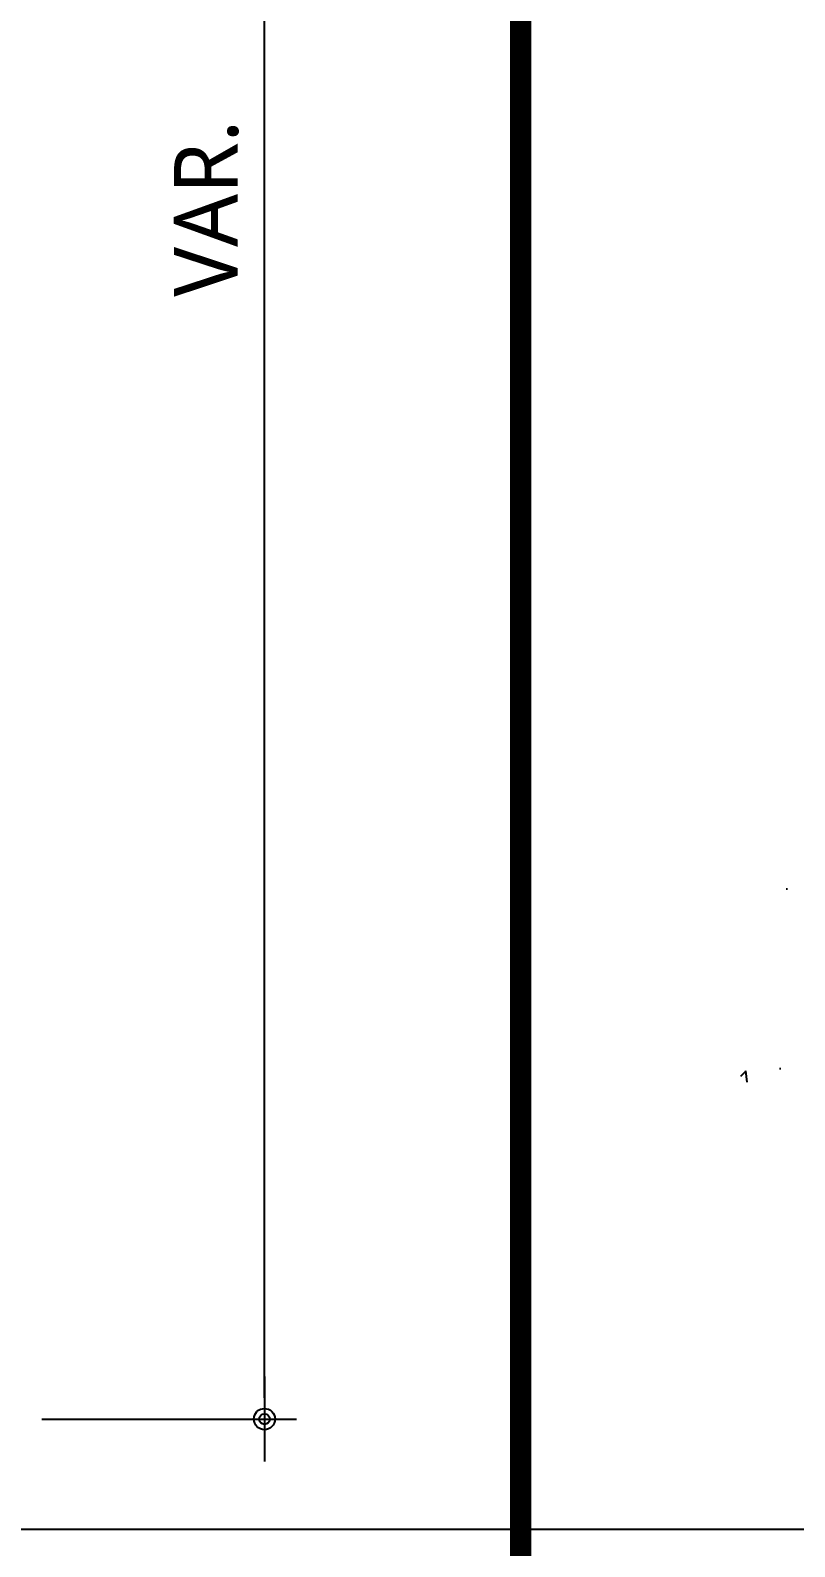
# Model space of a CAD drawing. Extents: x -256 to 8104, y -176 to 5714.
# Drawn here: x 4334 to 4694, y 4116 to 4830 of the extents above; entities that cross this region are included whole.
import ezdxf

# ---------------------------------------------------------------- set-up
doc = ezdxf.new("R2010")
doc.units = 0
doc.header["$LTSCALE"] = 30
doc.layers.get('0').update_dxf_attribs({"linetype": 'CONTINUOUS'})
doc.layers.get('DEFPOINTS').update_dxf_attribs({"linetype": 'CONTINUOUS'})
doc.layers.add('DIM', color=7, linetype='CONTINUOUS')
doc.layers.add('해치', color=8, linetype='CONTINUOUS')
doc.styles.add('돋움', font='malgun.ttf')
doc.dimstyles.new('10', dxfattribs={"dimscale": 10, "dimtxt": 3, "dimasz": 1, "dimexe": 1.5, "dimexo": 2, "dimgap": 1, "dimtad": 1, "dimdec": 0, "dimlunit": 6, "dimtxsty": '돋움', "dimblk": 'DIMDOT', "dimcen": -1, "dimdle": 1.5, "dimclrt": 3, "dimazin": 3, "dimtfac": 1, "dimtdec": 0, "dimtix": 1, "dimtmove": 2, "dimatfit": 3, "dimldrblk": 'DIMDOT', "dimarcsym": 0})

# ---------------------------------------------------------------- blocks, each defined once
blk = doc.blocks.new('DIMDOT')
at = {"linetype": 'Continuous'}
blk.add_line((-2, 0), (2, 0), dxfattribs=at)
for radius in [0.5, 0.25]:
    blk.add_circle((0, 0), radius, dxfattribs=at)
blk = doc.blocks.new('*D388')
at = {"layer": 'DEFPOINTS', "color": 0}
for p in [(142675.1979538399, 5626.079867832033), (142800.1030496427, 5626.079867832033), (142675.1979538399, 4486.11276795491)]:
    blk.add_point(p, dxfattribs=at)
at = {"layer": 'DIM', "color": 0, "lineweight": -2, "ltscale": 10}
for p, q in [((142695.1979538399, 5626.079867832033), (142815.1030496427, 5626.079867832033)), ((142800.1030496427, 4496.11276795491), (142800.1030496427, 5616.079867832033)), ((142695.1979538399, 4486.11276795491), (142815.1030496427, 4486.11276795491))]:
    blk.add_line(p, q, dxfattribs=at)
at = {"layer": 'DIM', "color": 0, "lineweight": -2, "xscale": 10, "yscale": 10, "zscale": 10}
for p, rotation in [((142800.1030496427, 5626.079867832033), 90), ((142800.1030496427, 4486.11276795491), 270)]:
    blk.add_blockref('DIMDOT', p, dxfattribs=dict(at, rotation=rotation))
at = {"layer": 'DIM', "color": 3, "insert": (142772.8077216695, 5055.998448194945), "char_height": 30, "attachment_point": 5, "rotation": 90, "style": '돋움'}
blk.add_mtext('VAR.', dxfattribs=at)
blk = doc.blocks.new('CRAYON_14', base_point=(138355.5648458948, 310.1473658113382))
at = {"layer": '해치'}
h = blk.add_hatch(dxfattribs=at)
h.set_pattern_fill('AR-CONC', color=256, style=0)
h.set_pattern_definition([(49.99999999999999, (141595.1107981623, 3210.891164092802), (182.184668996004, -15.93908553890309), [19.05, -209.55]), (355, (141595.1107981623, 3210.891164092802), (-35.24282597566699, 191.05664288218), [15.24, -167.64]), (100.451, (141610.2927981623, 3209.562914092802), (146.9425016659592, 175.1166878202919), [16.19, -178.09]), (46.1842, (141595.1107981623, 3261.691164092803), (271.0790408921299, -42.04232793272715), [28.575, -314.325]), (96.63560000000001, (141617.7006981623, 3258.187664092802), (237.4042344662371, 247.4255558900492), [24.285, -267.135]), (351.1840000000001, (141595.1107981623, 3261.691164092803), (237.4046058139339, 247.4251178605977), [22.86, -251.46]), (21, (141620.5107981623, 3248.991164092802), (151.6148798353833, -102.2655185167625), [19.05, -209.55]), (326.0000000000001, (141620.5107981623, 3248.991164092802), (61.80202834764707, 184.1879661223193), [15.24, -167.64]), (71.4514, (141633.1452981623, 3240.469064092802), (213.4164907701245, 81.92285771605745), [16.19, -178.09]), (37.50000000000001, (141595.1107981623, 3210.891164092802), (3.088603250591817, 84.55503887315311), [0, -165.608, 0, -170.18, 0, -168.275]), (7.499999999999999, (141595.1107981623, 3210.891164092802), (66.81966251030575, 100.1805748181195), [0, -97.02799999999999, 0, -161.798, 0, -64.135]), (327.5, (141538.4687981623, 3210.891164092802), (135.5905951668714, -5.728743992673458), [0, -63.5, 0, -198.12, 0, -262.89]), (317.5, (141513.0687981623, 3210.891164092802), (148.129181386018, 25.42649103333301), [0, -82.55, 0, -131.572, 0, -186.69])])
h.paths.add_polyline_path([(144074.6889909376, 4644.651681222167), (144074.6889909376, 4747.635651598808), (143024.5037899713, 4747.635651598808), (143024.5037899713, 4644.651681222167)])
at = {"color": 8}
blk.add_line((140874.3800417809, 4434.308629741465), (144222.204765087, 4434.308629741465), dxfattribs=at)
at = {"color": 8, "const_width": 10}
blk.add_lwpolyline([(142920.7288468689, 3079.391330320101), (142920.7288468689, 5848.541330320124)], dxfattribs=at)
at = {"layer": 'DIM', "ltscale": 10}
dim = blk.add_linear_dim(base=(142800.1030496427, 5626.079867832033), p1=(142675.1979538399, 4486.11276795491), p2=(142675.1979538399, 5626.079867832033), angle=90, text='VAR.', dimstyle='10', dxfattribs=at)
dim.commit()
dim.dimension.update_dxf_attribs({"geometry": '*D388', "text_midpoint": (142772.8077216695, 5055.998448194945), "dimtype": 160})

msp = doc.modelspace()

# ---------------------------------------------------------------- block references
msp.add_blockref('CRAYON_14', (0, 0))

doc.saveas('drawing.dxf')
